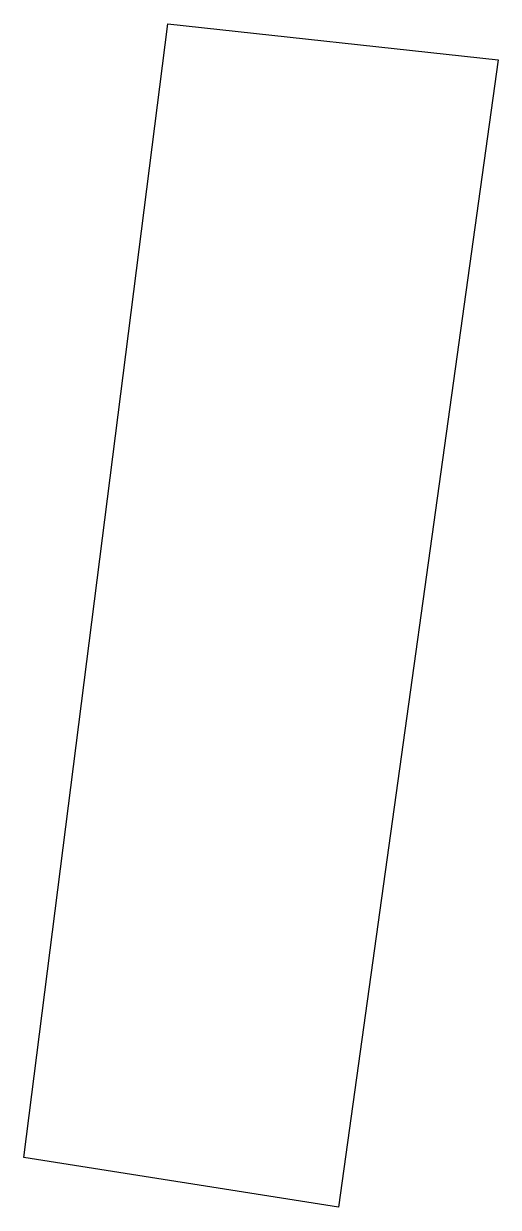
# Model space of a CAD drawing. Header units: millimetres. Extents: x 614976.9 to 614987.8, y 1318767.5 to 1318794.6.
import ezdxf

# ---------------------------------------------------------------- set-up
doc = ezdxf.new("R2010")
doc.units = ezdxf.units.MM

msp = doc.modelspace()

# ---------------------------------------------------------------- linework, layer by layer
at = {"color": 5}
msp.add_lwpolyline([(614980.245, 1318794.562), (614987.805, 1318793.732), (614984.145, 1318767.452), (614976.945, 1318768.592)], close=True, dxfattribs=at)

doc.saveas('drawing.dxf')
